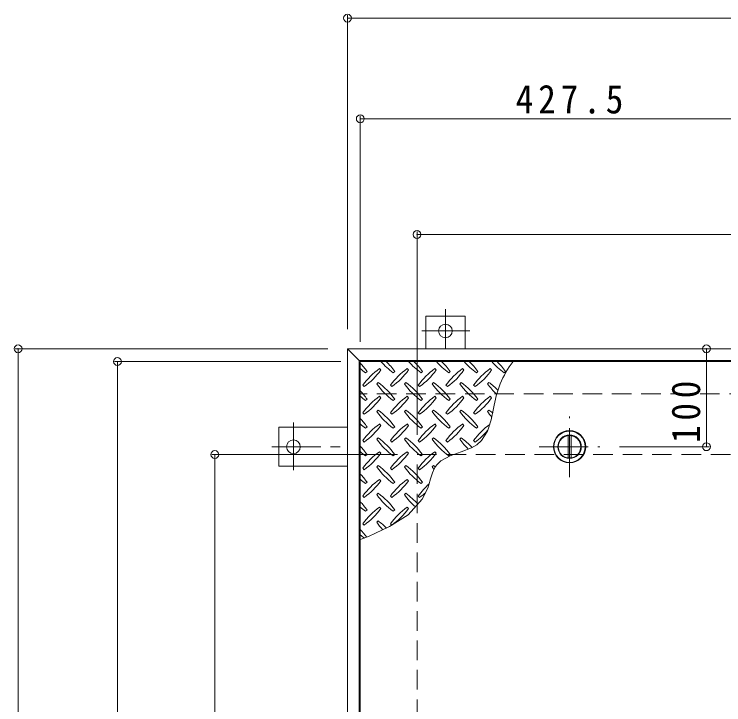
# Model space of a CAD drawing. Units: millimetres at full size, sheet at 1:10; details may follow other scales. Extents: x -2620 to 2735, y -1962 to 1870.
# Drawn here: x -2547 to -1822, y 795 to 1500 of the extents above; entities that cross this region are included whole.
import ezdxf

# ---------------------------------------------------------------- set-up
doc = ezdxf.new("R2010")
doc.units = ezdxf.units.MM
doc.header["$LTSCALE"] = 10
doc.header["$PDMODE"] = 32
doc.header["$PDSIZE"] = 8
doc.linetypes.add('CHAIN1', pattern=[8, 5, -1, 1, -1])
doc.linetypes.add('DASHED2', pattern=[3, 2, -1])
for name, color, linetype, lineweight in [('0-1', 2, 'DASHED2', 9), ('0-2', 3, 'Continuous', 9), ('0-3', 2, 'Continuous', 9), ('0-9', 134, 'Continuous', 5), ('0-C', 2, 'Continuous', 9), ('0-E', 3, 'Continuous', 9), ('0-F', 7, 'Continuous', 9)]:
    doc.layers.add(name, color=color, linetype=linetype, lineweight=lineweight)
doc.styles.add('ＭＳ ゴシック', font='')
doc.styles.get('ＭＳ ゴシック').set_extended_font_data('MS Gothic')

msp = doc.modelspace()

# ---------------------------------------------------------------- linework, layer by layer
at = {"layer": '0-1'}
for p, q in [((-476.65, 1112.55), (-2194.65, 1112.55)), ((-2135.65, 450.55), (-2135.65, 1050.55)), ((-2135.65, 1050.55), (-535.65, 1050.55))]:
    msp.add_line(p, q, dxfattribs=at)
at = {"layer": '0-2'}
for p, q in [((-2193.65, 355.55), (-2193.65, 1145.55)), ((-2193.65, 1145.55), (-1766.15, 1145.55))]:
    msp.add_line(p, q, dxfattribs=at)
msp.add_circle((-1979.9, 1058.55), 16.5, dxfattribs=at)
at = {"layer": '0-3'}
for p, q in [((-2206.65, 1158.55), (-2194.65, 1146.55)), ((-2206.65, 342.55), (-2206.65, 1158.55)), ((-464.65, 1158.55), (-2206.65, 1158.55)), ((-2194.65, 354.56), (-2194.65, 1146.55)), ((-476.65, 1146.55), (-2194.65, 1146.55))]:
    msp.add_line(p, q, dxfattribs=at)
at = {"layer": '0-9'}
for p, q in [((-2172.6, 1136.91), (-2174.01, 1138.33)), ((-2144.31, 1136.91), (-2145.73, 1138.33)), ((-2116.03, 1136.91), (-2117.44, 1138.33)), ((-2087.74, 1136.91), (-2089.16, 1138.33)), ((-2059.46, 1136.91), (-2060.87, 1138.33)), ((-2188.15, 1134.08), (-2186.74, 1135.5)), ((-2159.87, 1134.08), (-2158.45, 1135.5)), ((-2131.58, 1134.08), (-2130.17, 1135.5)), ((-2103.3, 1134.08), (-2101.89, 1135.5)), ((-2075.02, 1134.08), (-2073.6, 1135.5)), ((-2046.73, 1134.08), (-2045.32, 1135.5)), ((-2175.43, 1124.18), (-2176.84, 1122.77)), ((-2147.14, 1124.18), (-2148.56, 1122.77)), ((-2118.86, 1124.18), (-2120.27, 1122.77)), ((-2090.57, 1124.18), (-2091.99, 1122.77)), ((-2062.29, 1124.18), (-2063.7, 1122.77)), ((-2190.98, 1121.35), (-2189.57, 1119.94)), ((-2162.7, 1121.35), (-2161.28, 1119.94)), ((-2134.41, 1121.35), (-2133, 1119.94)), ((-2106.13, 1121.35), (-2104.71, 1119.94)), ((-2077.84, 1121.35), (-2076.43, 1119.94)), ((-2172.6, 1108.63), (-2174.01, 1110.04)), ((-2144.31, 1108.63), (-2145.73, 1110.04)), ((-2116.03, 1108.63), (-2117.44, 1110.04)), ((-2087.74, 1108.63), (-2089.16, 1110.04)), ((-2059.46, 1108.63), (-2060.87, 1110.04)), ((-2188.15, 1105.8), (-2186.74, 1107.21)), ((-2159.87, 1105.8), (-2158.45, 1107.21)), ((-2131.58, 1105.8), (-2130.17, 1107.21)), ((-2103.3, 1105.8), (-2101.89, 1107.21)), ((-2075.02, 1105.8), (-2073.6, 1107.21)), ((-2175.43, 1095.9), (-2176.84, 1094.49)), ((-2147.14, 1095.9), (-2148.56, 1094.49)), ((-2118.86, 1095.9), (-2120.27, 1094.49)), ((-2090.57, 1095.9), (-2091.99, 1094.49)), ((-2062.29, 1095.9), (-2063.7, 1094.49)), ((-2190.98, 1093.07), (-2189.57, 1091.66)), ((-2162.7, 1093.07), (-2161.28, 1091.66)), ((-2134.41, 1093.07), (-2133, 1091.66)), ((-2106.13, 1093.07), (-2104.71, 1091.66)), ((-2077.84, 1093.07), (-2076.43, 1091.66)), ((-2172.6, 1080.34), (-2174.01, 1081.76)), ((-2144.31, 1080.34), (-2145.73, 1081.76)), ((-2116.03, 1080.34), (-2117.44, 1081.76)), ((-2087.74, 1080.34), (-2089.16, 1081.76)), ((-2188.15, 1077.51), (-2186.74, 1078.93)), ((-2159.87, 1077.51), (-2158.45, 1078.93)), ((-2131.58, 1077.51), (-2130.17, 1078.93)), ((-2103.3, 1077.51), (-2101.89, 1078.93)), ((-2075.02, 1077.51), (-2073.6, 1078.93)), ((-2175.43, 1067.61), (-2176.84, 1066.2)), ((-2147.14, 1067.61), (-2148.56, 1066.2)), ((-2118.86, 1067.61), (-2120.27, 1066.2)), ((-2090.57, 1067.61), (-2091.99, 1066.2)), ((-2190.98, 1064.79), (-2189.57, 1063.37)), ((-2162.7, 1064.79), (-2161.28, 1063.37)), ((-2134.41, 1064.79), (-2133, 1063.37)), ((-2106.13, 1064.79), (-2104.71, 1063.37)), ((-2077.84, 1064.79), (-2076.43, 1063.37)), ((-2172.6, 1052.06), (-2174.01, 1053.47)), ((-2144.31, 1052.06), (-2145.73, 1053.47)), ((-2116.03, 1052.06), (-2117.44, 1053.47)), ((-2188.15, 1049.23), (-2186.74, 1050.64)), ((-2159.87, 1049.23), (-2158.45, 1050.64)), ((-2131.58, 1049.23), (-2130.17, 1050.64)), ((-2103.3, 1049.23), (-2101.89, 1050.64)), ((-2190.98, 1036.5), (-2189.57, 1035.09)), ((-2175.43, 1039.33), (-2176.84, 1037.92)), ((-2162.7, 1036.5), (-2161.28, 1035.09)), ((-2147.14, 1039.33), (-2148.56, 1037.92)), ((-2134.41, 1036.5), (-2133, 1035.09)), ((-2118.86, 1039.33), (-2120.27, 1037.92)), ((-2188.15, 1020.95), (-2186.74, 1022.36)), ((-2172.6, 1023.77), (-2174.01, 1025.19)), ((-2159.87, 1020.95), (-2158.45, 1022.36)), ((-2144.31, 1023.77), (-2145.73, 1025.19)), ((-2131.58, 1020.95), (-2130.17, 1022.36)), ((-2190.98, 1008.22), (-2189.57, 1006.8)), ((-2175.43, 1011.05), (-2176.84, 1009.63)), ((-2162.7, 1008.22), (-2161.28, 1006.8)), ((-2147.14, 1011.05), (-2148.56, 1009.63)), ((-2134.41, 1008.22), (-2133, 1006.8)), ((-2188.15, 992.66), (-2186.74, 994.08)), ((-2172.6, 995.49), (-2174.01, 996.9)), ((-2159.87, 992.66), (-2158.45, 994.08)), ((-2144.31, 995.49), (-2145.73, 996.9)), ((-2190.98, 979.93), (-2189.57, 978.52)), ((-2175.43, 982.76), (-2176.84, 981.35)), ((-2162.7, 979.93), (-2161.28, 978.52))]:
    msp.add_line(p, q, dxfattribs=at)
msp.add_lwpolyline([(-2193.65, 963.64), (-2185.38, 966.97), (-2163.63, 976.92), (-2144.67, 989.09), (-2130.26, 1004.87), (-2124.68, 1016.22), (-2123.54, 1019.7), (-2121.78, 1025.85), (-2119.89, 1031.84), (-2117.44, 1037.31), (-2115.59, 1040.09), (-2111.31, 1044.21), (-2101.71, 1049.31), (-2090.74, 1053.21), (-2080.07, 1057.4), (-2074.67, 1060.56), (-2069.83, 1064.94), (-2063.74, 1074.56), (-2059.8, 1086.14), (-2057.44, 1097.57)], dxfattribs=at)
for centre, radius, start, end in [((-2117.8, 1193.13), 72.5, 221.00789, 234.5273), ((-2217.5, 1093.42), 72.5, 35.47272, 45.97511), ((-2089.51, 1193.13), 72.5, 221.00789, 234.5273), ((-2189.21, 1093.42), 72.5, 35.47272, 45.97511), ((-2061.23, 1193.13), 72.5, 221.00789, 234.5273), ((-2160.93, 1093.42), 72.5, 35.47272, 45.97511), ((-2032.94, 1193.13), 72.5, 221.00789, 234.5273), ((-2132.65, 1093.42), 72.5, 35.47272, 45.97511), ((-2004.66, 1193.13), 72.5, 221.00789, 234.5273), ((-1956.25, 1083.81), 102.13, 142.79805, 172.25462), ((-2104.36, 1093.42), 72.5, 35.47272, 45.97511), ((-2245.78, 1093.42), 72.5, 35.47272, 44.0249), ((-2146.08, 1193.13), 72.5, 228.99213, 234.5273), ((-2131.94, 1079.28), 72.5, 125.47272, 144.5273), ((-2103.65, 1079.28), 72.5, 125.47272, 144.5273), ((-2075.37, 1079.28), 72.5, 125.47272, 144.5273), ((-2047.09, 1079.28), 72.5, 125.47272, 144.5273), ((-2018.8, 1079.28), 72.5, 125.47272, 144.5273), ((-2231.64, 1178.98), 72.5, 305.47256, 324.5273), ((-2203.36, 1178.98), 72.5, 305.47256, 324.5273), ((-2175.07, 1178.98), 72.5, 305.47256, 324.5273), ((-2146.79, 1178.98), 72.5, 305.47256, 324.5273), ((-2118.5, 1178.98), 72.5, 305.47256, 324.5273), ((-2217.5, 1065.14), 72.5, 35.47272, 54.5273), ((-2189.21, 1065.14), 72.5, 35.47272, 54.5273), ((-2160.93, 1065.14), 72.5, 35.47272, 54.5273), ((-2132.65, 1065.14), 72.5, 35.47272, 54.5273), ((-2104.36, 1065.14), 72.5, 44.94598, 54.5273), ((-2117.8, 1164.84), 72.5, 215.47258, 234.5273), ((-2089.51, 1164.84), 72.5, 215.47258, 234.5273), ((-2061.23, 1164.84), 72.5, 215.47258, 234.5273), ((-2032.94, 1164.84), 72.5, 215.47258, 234.5273), ((-2004.66, 1164.84), 72.5, 215.47258, 226.69856), ((-2245.78, 1065.14), 72.5, 35.47272, 44.0249), ((-2146.08, 1164.84), 72.5, 228.99213, 234.5273), ((-2131.94, 1051), 72.5, 125.47272, 144.5273), ((-2103.65, 1051), 72.5, 125.47272, 144.5273), ((-2075.37, 1051), 72.5, 125.47272, 144.5273), ((-2047.09, 1051), 72.5, 125.47272, 144.5273), ((-2018.8, 1051), 72.5, 125.47272, 144.5273), ((-2231.64, 1150.7), 72.5, 305.47256, 324.5273), ((-2203.36, 1150.7), 72.5, 305.47256, 324.5273), ((-2175.07, 1150.7), 72.5, 305.47256, 324.5273), ((-2146.79, 1150.7), 72.5, 305.47256, 324.5273), ((-2118.5, 1150.7), 72.5, 305.47256, 324.5273), ((-2117.8, 1136.56), 72.5, 215.47258, 234.5273), ((-2217.5, 1036.86), 72.5, 35.47272, 54.5273), ((-2089.51, 1136.56), 72.5, 215.47258, 234.5273), ((-2189.21, 1036.86), 72.5, 35.47272, 54.5273), ((-2061.23, 1136.56), 72.5, 215.47258, 234.5273), ((-2160.93, 1036.86), 72.5, 35.47272, 54.5273), ((-2032.94, 1136.56), 72.5, 215.47258, 234.5273), ((-2132.65, 1036.86), 72.5, 35.47272, 54.5273), ((-2004.66, 1136.56), 72.5, 215.47258, 221.1628), ((-2104.36, 1036.86), 72.5, 50.65677, 54.5273), ((-2245.78, 1036.86), 72.5, 35.47272, 44.0249), ((-2146.08, 1136.56), 72.5, 228.99213, 234.5273), ((-2131.94, 1022.71), 72.5, 125.47272, 144.5273), ((-2231.64, 1122.42), 72.5, 305.47256, 324.5273), ((-2103.65, 1022.71), 72.5, 125.47272, 144.5273), ((-2203.36, 1122.42), 72.5, 305.47256, 324.52728), ((-2075.37, 1022.71), 72.5, 125.47272, 144.5273), ((-2175.07, 1122.42), 72.5, 305.47256, 324.52728), ((-2047.09, 1022.71), 72.5, 125.47272, 144.5273), ((-2146.79, 1122.42), 72.5, 305.47256, 324.52728), ((-2018.8, 1022.71), 72.5, 126.00705, 144.5273), ((-2118.5, 1122.42), 72.5, 305.47256, 319.2924), ((-2117.8, 1108.27), 72.5, 215.47258, 234.5273), ((-2217.5, 1008.57), 72.5, 35.47272, 54.5273), ((-2089.51, 1108.27), 72.5, 215.47258, 234.5273), ((-2189.21, 1008.57), 72.5, 35.47272, 54.5273), ((-2061.23, 1108.27), 72.5, 215.47258, 234.5273), ((-2160.93, 1008.57), 72.5, 35.47272, 54.5273), ((-2032.94, 1108.27), 72.5, 215.47258, 225.99713), ((-2132.65, 1008.57), 72.5, 42.74814, 54.5273), ((-2245.78, 1008.57), 72.5, 35.47272, 44.0249), ((-2146.08, 1108.27), 72.5, 228.99213, 234.5273), ((-2131.94, 994.43), 72.5, 125.47272, 144.5273), ((-2231.64, 1094.13), 72.5, 305.47256, 324.5273), ((-2103.65, 994.43), 72.5, 125.47272, 144.5273), ((-2203.36, 1094.13), 72.5, 305.47256, 324.5273), ((-2075.37, 994.43), 72.5, 125.47272, 144.5273), ((-2175.07, 1094.13), 72.5, 305.47256, 324.5273), ((-2117.8, 1079.99), 72.5, 215.47258, 234.5273), ((-2217.5, 980.29), 72.5, 35.47272, 54.5273), ((-2089.51, 1079.99), 72.5, 215.47258, 234.5273), ((-2189.21, 980.29), 72.5, 35.47272, 54.5273), ((-2061.23, 1079.99), 72.5, 215.47258, 218.03572), ((-2160.93, 980.29), 72.5, 52.70831, 54.5273), ((-2245.78, 980.29), 72.5, 35.47272, 44.0249), ((-2146.08, 1079.99), 72.5, 228.99213, 234.5273), ((-2131.94, 966.15), 72.5, 125.47272, 144.5273), ((-2231.64, 1065.85), 72.5, 305.47256, 324.5273), ((-2103.65, 966.15), 72.5, 125.47272, 144.5273), ((-2203.36, 1065.85), 72.5, 305.47256, 324.5273), ((-2075.37, 966.15), 72.5, 131.38763, 144.5273), ((-2117.8, 1051.7), 72.5, 215.47258, 234.5273), ((-2217.5, 952), 72.5, 35.47272, 54.5273), ((-2089.51, 1051.7), 72.5, 215.47258, 228.77962), ((-2189.21, 952), 72.5, 41.35275, 54.5273), ((-2175.07, 1065.85), 72.5, 305.47256, 311.59831), ((-2245.78, 952), 72.5, 35.47272, 44.0249), ((-2146.08, 1051.7), 72.5, 228.99213, 234.5273), ((-2131.94, 937.86), 72.5, 125.47272, 144.5273), ((-2231.64, 1037.56), 72.5, 305.47256, 324.5273), ((-2103.65, 937.86), 72.5, 125.47272, 144.5273), ((-2203.36, 1037.56), 72.5, 305.47256, 324.5273), ((-2117.8, 1023.42), 72.5, 215.47258, 223.25978), ((-2217.5, 923.72), 72.5, 45.57452, 54.5273), ((-2245.78, 923.72), 72.5, 35.94795, 44.0249), ((-2146.08, 1023.42), 72.5, 228.99213, 233.25279)]:
    msp.add_arc(centre, radius, start, end, dxfattribs=at)
at = {"layer": '0-C', "linetype": 'CHAIN1'}
for p, q in [((-1979.9, 1027.55), (-1979.9, 1089.55)), ((-2010.9, 1058.55), (-1948.9, 1058.55))]:
    msp.add_line(p, q, dxfattribs=at)
at = {"layer": '0-C'}
for p, q in [((-1981.4, 1069.96), (-1981.4, 1047.15)), ((-1978.4, 1069.96), (-1978.4, 1047.15))]:
    msp.add_line(p, q, dxfattribs=at)
for radius in [16, 12, 11.5]:
    msp.add_circle((-1979.9, 1058.55), radius, dxfattribs=at)
at = {"layer": '0-E', "linetype": 'CHAIN1'}
for p, q in [((-2106.65, 1198.91), (-2106.65, 1158.75)), ((-2081.81, 1176.75), (-2130.7, 1176.75)), ((-2261.85, 1083.39), (-2261.85, 1034.51)), ((-2284.01, 1058.55), (-2206.65, 1058.55))]:
    msp.add_line(p, q, dxfattribs=at)
at = {"layer": '0-E'}
for p, q in [((-2126.65, 1158.55), (-2126.65, 1191.75)), ((-2086.65, 1191.75), (-2126.65, 1191.75)), ((-2086.65, 1158.55), (-2086.65, 1191.75)), ((-2206.65, 1078.55), (-2276.85, 1078.55)), ((-2276.85, 1078.55), (-2276.85, 1038.55)), ((-2206.65, 1038.55), (-2276.85, 1038.55))]:
    msp.add_line(p, q, dxfattribs=at)
for centre in [(-2106.65, 1176.75), (-2261.85, 1058.55)]:
    msp.add_circle(centre, 7, dxfattribs=at)
at = {"layer": '0-F'}
for p, q in [((-2206.65, 1499.27), (-2206.65, 1178.55)), ((-2206.65, 1496.27), (-464.65, 1496.27)), ((-2193.65, 1396.47), (-2193.65, 1165.55)), ((-2193.65, 1393.47), (-1766.15, 1393.47)), ((-2135.65, 1278.27), (-2135.65, 1070.55)), ((-2135.65, 1275.27), (-535.65, 1275.27)), ((-2546.06, 1158.55), (-2226.65, 1158.55)), ((-2543.06, 1158.55), (-2543.06, 342.55)), ((-1840.08, 1158.55), (-1840.08, 1058.55)), ((-2444.61, 1145.55), (-2213.65, 1145.55)), ((-2441.61, 355.55), (-2441.61, 1145.55)), ((-1837.08, 1058.55), (-1928.9, 1058.55)), ((-2345.16, 1050.55), (-2155.65, 1050.55)), ((-2342.16, 450.55), (-2342.16, 1050.55))]:
    msp.add_line(p, q, dxfattribs=at)
for p in [(-2206.65, 1496.27), (-2193.65, 1393.47), (-2135.65, 1275.27), (-2543.06, 1158.55), (-1840.08, 1158.55), (-2441.61, 1145.55), (-1840.08, 1058.55), (-2342.16, 1050.55)]:
    msp.add_point(p, dxfattribs=at)

# ---------------------------------------------------------------- texts
at = {"layer": '0-F', "color": 2, "insert": (-2034.9, 1398.47), "char_height": 29.33, "attachment_point": 7, "style": 'ＭＳ ゴシック'}
msp.add_mtext('\\T1.28;\\W0.9;427.5', dxfattribs=at)
at = {"layer": '0-F', "color": 2, "insert": (-1846.08, 1062.43), "char_height": 29.33, "attachment_point": 7, "rotation": 90, "style": 'ＭＳ ゴシック'}
msp.add_mtext('\\T1.27;\\W0.9;100', dxfattribs=at)

doc.saveas('drawing.dxf')
